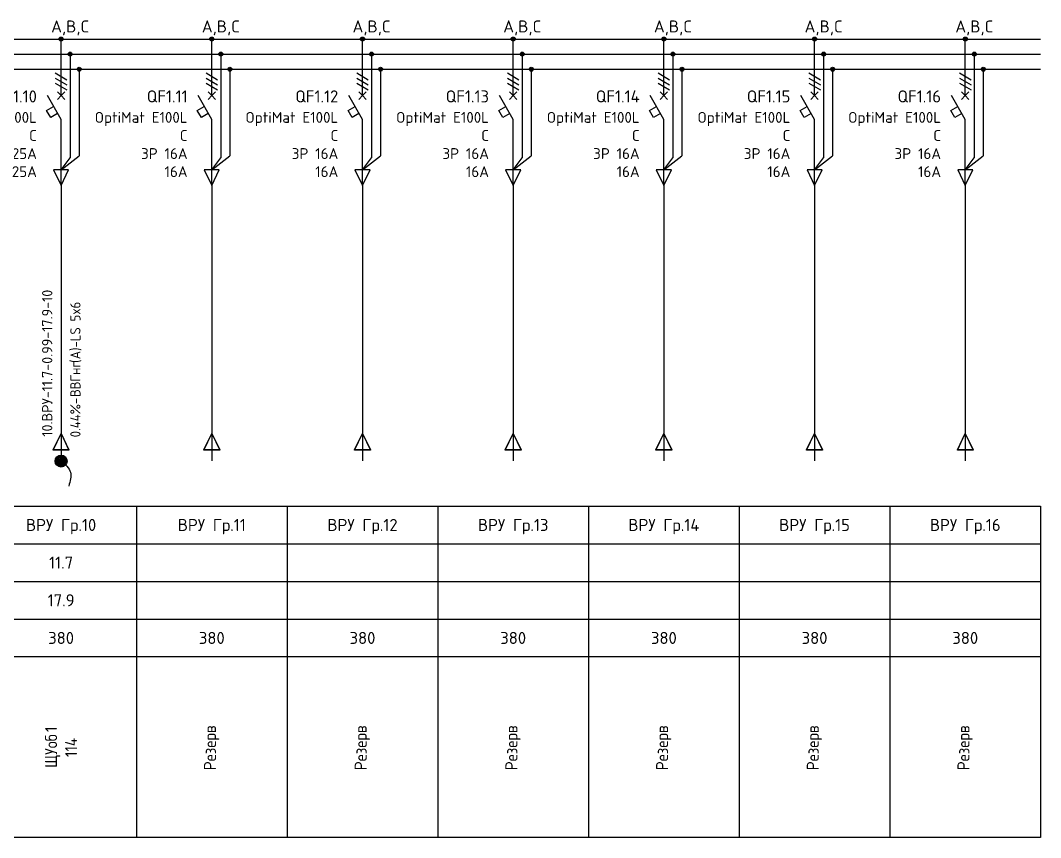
# Model space of a CAD drawing. Header units: millimetres. Extents: x -4379 to 694, y -18291 to 2656.
# Drawn here: x 280.7 to 450, y 0 to 135.6 of the extents above; entities that cross this region are included whole.
import ezdxf
from ezdxf.enums import TextEntityAlignment as Align

# ---------------------------------------------------------------- set-up
doc = ezdxf.new("R2010")
doc.units = ezdxf.units.MM
for name, color, linetype in [('Автомат защитный', 7, 'Continuous'), ('Принципиальная схема КТП -для ОДНОЛИНЕЙКИ', 7, 'Continuous'), ('ПРОВОДНИКИ', 7, 'Continuous'), ('Секция ППУ', 7, 'Continuous')]:
    doc.layers.add(name, color=color, linetype=linetype)
doc.layers.add('ЭС АВ', color=7, linetype='Continuous', lineweight=18)
doc.layers.add('ЭС рамка', color=7, linetype='Continuous', lineweight=18)
doc.styles.add('SLD_Style', font='isocpeur.ttf', dxfattribs={"width": 0.9})

# ---------------------------------------------------------------- blocks, each defined once
blk = doc.blocks.new('*U58')
h = blk.add_hatch(color=256)
h.dxf.hatch_style = 1
edge = h.paths.add_edge_path()
edge.add_ellipse((12.5, 132.5), major_axis=(0, 0.333), ratio=1, start_angle=0, end_angle=360)
h = blk.add_hatch(color=256)
h.dxf.hatch_style = 1
edge = h.paths.add_edge_path()
edge.add_ellipse((14, 130), major_axis=(0, 0.333), ratio=1, start_angle=0, end_angle=360)
h = blk.add_hatch(color=256)
h.dxf.hatch_style = 1
edge = h.paths.add_edge_path()
edge.add_ellipse((15.5, 127.5), major_axis=(0, 0.333), ratio=1, start_angle=0, end_angle=360)
at = {"lineweight": 30}
for p, q in [((14, 129.67), (14, 123.11)), ((15.5, 127.17), (15.5, 113.13)), ((14, 123.11), (14, 112.8)), ((0, 55), (25, 55)), ((0, 55), (0, 0)), ((25, 55), (25, 0)), ((0, 48.75), (25, 48.75)), ((0, 42.5), (25, 42.5)), ((0, 36.25), (25, 36.25))]:
    blk.add_line(p, q, dxfattribs=at)
at = {"layer": 'Автомат защитный', "lineweight": 30}
for p, q in [((12.5, 123.11), (12.5, 132.17)), ((11.54, 126.87), (13.46, 125.76)), ((11.54, 126.04), (13.46, 124.93)), ((11.54, 125.2), (13.46, 124.09)), ((12.5, 119.17), (10.22, 123.11)), ((10.1, 120.66), (11.26, 121.32)), ((10.77, 119.5), (10.1, 120.66)), ((11.92, 120.17), (10.77, 119.5)), ((12.5, 108.54), (12.5, 119.17))]:
    blk.add_line(p, q, dxfattribs=at)
blk.add_ellipse((12.5, 132.5), major_axis=(0, 0.333), ratio=1, start_param=-1.570796, end_param=4.712389, dxfattribs=at)
at = {"layer": 'Принципиальная схема КТП -для ОДНОЛИНЕЙКИ', "lineweight": 30}
for p, q in [((12.5, 108.54), (12.5, 99.73)), ((11.19, 64.32), (12.5, 67.06)), ((12.5, 67.06), (13.81, 64.32)), ((13.81, 64.32), (11.19, 64.32)), ((12.5, 64.32), (12.5, 62.5))]:
    blk.add_line(p, q, dxfattribs=at)
at = {"layer": 'ПРОВОДНИКИ', "lineweight": 30}
for p, q in [((12.5, 110.81), (15.5, 113.13)), ((12.5, 110.81), (14, 112.8)), ((13.75, 110.81), (11.25, 110.81)), ((11.25, 110.81), (12.5, 108.2)), ((12.5, 108.2), (13.75, 110.81)), ((11.19, 64.31), (12.5, 67.06)), ((12.5, 67.06), (13.81, 64.31)), ((13.81, 64.31), (11.19, 64.31))]:
    blk.add_line(p, q, dxfattribs=at)
at = {"layer": 'ПРОВОДНИКИ', "lineweight": 30, "ltscale": 100}
blk.add_line((12.5, 99.73), (12.5, 64.32), dxfattribs=at)
at = {"layer": 'ПРОВОДНИКИ', "color": 7, "linetype": 'Continuous', "lineweight": 30}
for centre in [(14, 130), (15.5, 127.5), (15.5, 127.5)]:
    blk.add_ellipse(centre, major_axis=(0, 0.333), ratio=1, start_param=-1.570796, end_param=4.712389, dxfattribs=at)
at = {"layer": 'ЭС АВ', "color": 7, "lineweight": 30}
for q in [(11.88, 123.74), (13.12, 123.74), (11.88, 122.49), (13.12, 122.49)]:
    blk.add_line((12.5, 123.11), q, dxfattribs=at)
at = {"layer": 'ЭС рамка', "color": 7, "linetype": 'Continuous', "lineweight": 30}
for p, q in [((0, 132.5), (12.17, 132.5)), ((12.83, 132.5), (25, 132.5))]:
    blk.add_line(p, q, dxfattribs=at)
at = {"layer": 'ЭС рамка', "color": 5, "linetype": 'Continuous', "lineweight": 30}
for p, q in [((0, 130), (13.67, 130)), ((14.33, 130), (25, 130))]:
    blk.add_line(p, q, dxfattribs=at)
at = {"layer": 'ЭС рамка', "color": 94, "linetype": 'Continuous', "lineweight": 30}
for p, q in [((0, 127.5), (15.17, 127.5)), ((15.83, 127.5), (25, 127.5))]:
    blk.add_line(p, q, dxfattribs=at)
at = {"layer": 'ЭС рамка', "lineweight": 30}
for p, q in [((25, 30), (0, 30)), ((25, 0), (0, 0))]:
    blk.add_line(p, q, dxfattribs=at)
at = {"style": 'SLD_Style'}
for tag, p in [('LABEL', (12.5, 51.88)), ('INSTALLEDPOWER', (12.5, 45.63)), ('CURRENT', (12.5, 39.37)), ('VOLTAGE', (12.5, 33.13))]:
    blk.add_attdef(tag, text='', height=2, dxfattribs=at).set_placement(p, align=Align.MIDDLE_CENTER)
blk.add_attdef('TEXT', text='', height=2, rotation=90, dxfattribs=at).set_placement((12.5, 15), align=Align.MIDDLE_CENTER)
at = {"layer": 'Автомат защитный', "style": 'SLD_Style'}
blk.add_attdef('PHASE', text='', height=2, dxfattribs=at).set_placement((14, 134.59), align=Align.MIDDLE_CENTER)
for tag, height, p in [('NUMBER', 2, (8.49, 122.99)), ('SWITCHTYPE', 1.8, (8.49, 119.5)), ('SWITCHRELEASE', 1.8, (8.49, 116.5)), ('SWITCHNOMINALCURRENT', 1.8, (8.49, 113.5)), ('SWITCHRELEASECURRENT', 1.8, (8.49, 110.5)), ('RCDTYPE', 1.8, (8.49, 107.5)), ('RCDSETPOINT', 1.8, (8.49, 104.5))]:
    blk.add_attdef(tag, text='', height=height, dxfattribs=at).set_placement(p, align=Align.MIDDLE_RIGHT)
blk.add_attdef('LINE_A', text='', height=1.7, rotation=90, dxfattribs=at).set_placement((10.19, 65.45), align=Align.MIDDLE_LEFT)
blk.add_attdef('LINE_B', text='', height=1.7, rotation=90, dxfattribs=at).set_placement((13.85, 65.45), align=Align.TOP_LEFT)
blk = doc.blocks.new('*U21')
at = {"linetype": 'ByBlock', "lineweight": 30}
h = blk.add_hatch(color=256, dxfattribs=at)
h.paths.add_polyline_path([(-0.4, 0.9, -0.414214), (0.92, 0.37), (0, -0.02)])
h.paths.add_polyline_path([(0.92, 0.37, -0.101228), (1, -0.02, -0.30039), (0.39, -0.94), (0, -0.02)])
h.paths.add_polyline_path([(-0.4, 0.9), (0.39, -0.94, -0.538), (-1, -0.02, -0.30039)])
blk.add_circle((0, -0.02), 1, dxfattribs=at)
blk.add_spline([(0, 0), (1.55, -1.88), (1.27, -4.16)], degree=3, dxfattribs=at)

msp = doc.modelspace()

# ---------------------------------------------------------------- block references
at = {"layer": 'Секция ППУ', "lineweight": 0}
ref = msp.add_blockref('*U58', (275, 0), dxfattribs=at)
ref.add_attrib('LABEL', 'ВРУ Гр.10', dxfattribs={"layer": '0', "height": 2, "style": 'SLD_Style'}).set_placement((287.5, 51.875), align=Align.MIDDLE_CENTER)
ref.add_attrib('INSTALLEDPOWER', '11.7', dxfattribs={"layer": '0', "height": 2, "style": 'SLD_Style'}).set_placement((287.5, 45.625), align=Align.MIDDLE_CENTER)
ref.add_attrib('CURRENT', '17.9', dxfattribs={"layer": '0', "height": 2, "style": 'SLD_Style'}).set_placement((287.5, 39.375), align=Align.MIDDLE_CENTER)
ref.add_attrib('VOLTAGE', '380', dxfattribs={"layer": '0', "height": 2, "style": 'SLD_Style'}).set_placement((287.5, 33.125), align=Align.MIDDLE_CENTER)
ref.add_attrib('LINE_A', ' 10.ВРУ-11.7-0.99-17.9-10', dxfattribs={"layer": 'Автомат защитный', "height": 1.7, "rotation": 90, "style": 'SLD_Style'}).set_placement((285.194, 65.451), align=Align.MIDDLE_LEFT)
ref.add_attrib('LINE_B_001', ' 0.44%%%-', (290.72, 65.451), dxfattribs={"layer": 'Автомат защитный', "height": 1.7, "rotation": 90, "style": 'SLD_Style', "width": 0.9})
ref.add_attrib('PHASE', 'A,B,C', dxfattribs={"layer": 'Автомат защитный', "height": 2, "style": 'SLD_Style'}).set_placement((289, 134.591), align=Align.MIDDLE_CENTER)
ref.add_attrib('NUMBER', 'QF1.10', dxfattribs={"layer": 'Автомат защитный', "height": 2, "style": 'SLD_Style'}).set_placement((283.489, 122.987), align=Align.MIDDLE_RIGHT)
ref.add_attrib('SWITCHTYPE', 'OptiMat E100L', dxfattribs={"layer": 'Автомат защитный', "height": 1.8, "style": 'SLD_Style'}).set_placement((283.489, 119.5), align=Align.MIDDLE_RIGHT)
ref.add_attrib('SWITCHRELEASE', 'C', dxfattribs={"layer": 'Автомат защитный', "height": 1.8, "style": 'SLD_Style'}).set_placement((283.489, 116.5), align=Align.MIDDLE_RIGHT)
ref.add_attrib('SWITCHNOMINALCURRENT', '3Р 25А', dxfattribs={"layer": 'Автомат защитный', "height": 1.8, "style": 'SLD_Style'}).set_placement((283.489, 113.5), align=Align.MIDDLE_RIGHT)
ref.add_attrib('SWITCHRELEASECURRENT', '25А', dxfattribs={"layer": 'Автомат защитный', "height": 1.8, "style": 'SLD_Style'}).set_placement((283.489, 110.5), align=Align.MIDDLE_RIGHT)
ref.add_attrib('TEXT_001', 'ЩУоб', (286.833, 11.58), dxfattribs={"layer": '0', "height": 2, "rotation": 90, "style": 'SLD_Style', "width": 0.9})
ref.add_attrib('LINE_B_002', 'ВВГнг', (290.72, 73.101), dxfattribs={"layer": 'Автомат защитный', "height": 1.7, "rotation": 90, "style": 'SLD_Style', "width": 0.9})
ref.add_attrib('LINE_B_003', '(', (290.72, 78.762), dxfattribs={"layer": 'Автомат защитный', "height": 1.7, "rotation": 90, "style": 'SLD_Style', "width": 0.9})
ref.add_attrib('LINE_B_004', 'А', (290.72, 79.374), dxfattribs={"layer": 'Автомат защитный', "height": 1.7, "rotation": 90, "style": 'SLD_Style', "width": 0.9})
ref.add_attrib('LINE_B_005', ')-LS 5x6', (290.72, 80.751), dxfattribs={"layer": 'Автомат защитный', "height": 1.7, "rotation": 90, "style": 'SLD_Style', "width": 0.9})
ref.add_attrib('TEXT_002', '1', (286.833, 17.52), dxfattribs={"layer": '0', "height": 2, "rotation": 90, "style": 'SLD_Style', "width": 0.9})
ref.add_attrib('TEXT_003', '114', (290.167, 13.38), dxfattribs={"layer": '0', "height": 2, "rotation": 90, "style": 'SLD_Style', "width": 0.9})
ref = msp.add_blockref('*U58', (300, 0), dxfattribs=at)
ref.add_attrib('LABEL', 'ВРУ Гр.11', dxfattribs={"layer": '0', "height": 2, "style": 'SLD_Style'}).set_placement((312.5, 51.875), align=Align.MIDDLE_CENTER)
ref.add_attrib('VOLTAGE', '380', dxfattribs={"layer": '0', "height": 2, "style": 'SLD_Style'}).set_placement((312.5, 33.125), align=Align.MIDDLE_CENTER)
ref.add_attrib('PHASE', 'A,B,C', dxfattribs={"layer": 'Автомат защитный', "height": 2, "style": 'SLD_Style'}).set_placement((314, 134.591), align=Align.MIDDLE_CENTER)
ref.add_attrib('NUMBER', 'QF1.11', dxfattribs={"layer": 'Автомат защитный', "height": 2, "style": 'SLD_Style'}).set_placement((308.489, 122.987), align=Align.MIDDLE_RIGHT)
ref.add_attrib('SWITCHTYPE', 'OptiMat E100L', dxfattribs={"layer": 'Автомат защитный', "height": 1.8, "style": 'SLD_Style'}).set_placement((308.489, 119.5), align=Align.MIDDLE_RIGHT)
ref.add_attrib('SWITCHRELEASE', 'C', dxfattribs={"layer": 'Автомат защитный', "height": 1.8, "style": 'SLD_Style'}).set_placement((308.489, 116.5), align=Align.MIDDLE_RIGHT)
ref.add_attrib('SWITCHNOMINALCURRENT', '3Р 16А', dxfattribs={"layer": 'Автомат защитный', "height": 1.8, "style": 'SLD_Style'}).set_placement((308.489, 113.5), align=Align.MIDDLE_RIGHT)
ref.add_attrib('SWITCHRELEASECURRENT', '16А', dxfattribs={"layer": 'Автомат защитный', "height": 1.8, "style": 'SLD_Style'}).set_placement((308.489, 110.5), align=Align.MIDDLE_RIGHT)
ref.add_attrib('TEXT_001', 'Резерв', (313.2, 11.175), dxfattribs={"layer": '0', "height": 2, "rotation": 90, "style": 'SLD_Style', "width": 0.9})
ref = msp.add_blockref('*U58', (325, 0), dxfattribs=at)
ref.add_attrib('LABEL', 'ВРУ Гр.12', dxfattribs={"layer": '0', "height": 2, "style": 'SLD_Style'}).set_placement((337.5, 51.875), align=Align.MIDDLE_CENTER)
ref.add_attrib('VOLTAGE', '380', dxfattribs={"layer": '0', "height": 2, "style": 'SLD_Style'}).set_placement((337.5, 33.125), align=Align.MIDDLE_CENTER)
ref.add_attrib('PHASE', 'A,B,C', dxfattribs={"layer": 'Автомат защитный', "height": 2, "style": 'SLD_Style'}).set_placement((339, 134.591), align=Align.MIDDLE_CENTER)
ref.add_attrib('NUMBER', 'QF1.12', dxfattribs={"layer": 'Автомат защитный', "height": 2, "style": 'SLD_Style'}).set_placement((333.489, 122.987), align=Align.MIDDLE_RIGHT)
ref.add_attrib('SWITCHTYPE', 'OptiMat E100L', dxfattribs={"layer": 'Автомат защитный', "height": 1.8, "style": 'SLD_Style'}).set_placement((333.489, 119.5), align=Align.MIDDLE_RIGHT)
ref.add_attrib('SWITCHRELEASE', 'C', dxfattribs={"layer": 'Автомат защитный', "height": 1.8, "style": 'SLD_Style'}).set_placement((333.489, 116.5), align=Align.MIDDLE_RIGHT)
ref.add_attrib('SWITCHNOMINALCURRENT', '3Р 16А', dxfattribs={"layer": 'Автомат защитный', "height": 1.8, "style": 'SLD_Style'}).set_placement((333.489, 113.5), align=Align.MIDDLE_RIGHT)
ref.add_attrib('SWITCHRELEASECURRENT', '16А', dxfattribs={"layer": 'Автомат защитный', "height": 1.8, "style": 'SLD_Style'}).set_placement((333.489, 110.5), align=Align.MIDDLE_RIGHT)
ref.add_attrib('TEXT_001', 'Резерв', (338.2, 11.175), dxfattribs={"layer": '0', "height": 2, "rotation": 90, "style": 'SLD_Style', "width": 0.9})
ref = msp.add_blockref('*U58', (350, 0), dxfattribs=at)
ref.add_attrib('LABEL', 'ВРУ Гр.13', dxfattribs={"layer": '0', "height": 2, "style": 'SLD_Style'}).set_placement((362.5, 51.875), align=Align.MIDDLE_CENTER)
ref.add_attrib('VOLTAGE', '380', dxfattribs={"layer": '0', "height": 2, "style": 'SLD_Style'}).set_placement((362.5, 33.125), align=Align.MIDDLE_CENTER)
ref.add_attrib('PHASE', 'A,B,C', dxfattribs={"layer": 'Автомат защитный', "height": 2, "style": 'SLD_Style'}).set_placement((364, 134.591), align=Align.MIDDLE_CENTER)
ref.add_attrib('NUMBER', 'QF1.13', dxfattribs={"layer": 'Автомат защитный', "height": 2, "style": 'SLD_Style'}).set_placement((358.489, 122.987), align=Align.MIDDLE_RIGHT)
ref.add_attrib('SWITCHTYPE', 'OptiMat E100L', dxfattribs={"layer": 'Автомат защитный', "height": 1.8, "style": 'SLD_Style'}).set_placement((358.489, 119.5), align=Align.MIDDLE_RIGHT)
ref.add_attrib('SWITCHRELEASE', 'C', dxfattribs={"layer": 'Автомат защитный', "height": 1.8, "style": 'SLD_Style'}).set_placement((358.489, 116.5), align=Align.MIDDLE_RIGHT)
ref.add_attrib('SWITCHNOMINALCURRENT', '3Р 16А', dxfattribs={"layer": 'Автомат защитный', "height": 1.8, "style": 'SLD_Style'}).set_placement((358.489, 113.5), align=Align.MIDDLE_RIGHT)
ref.add_attrib('SWITCHRELEASECURRENT', '16А', dxfattribs={"layer": 'Автомат защитный', "height": 1.8, "style": 'SLD_Style'}).set_placement((358.489, 110.5), align=Align.MIDDLE_RIGHT)
ref.add_attrib('TEXT_001', 'Резерв', (363.2, 11.175), dxfattribs={"layer": '0', "height": 2, "rotation": 90, "style": 'SLD_Style', "width": 0.9})
ref = msp.add_blockref('*U58', (375, 0), dxfattribs=at)
ref.add_attrib('LABEL', 'ВРУ Гр.14', dxfattribs={"layer": '0', "height": 2, "style": 'SLD_Style'}).set_placement((387.5, 51.875), align=Align.MIDDLE_CENTER)
ref.add_attrib('VOLTAGE', '380', dxfattribs={"layer": '0', "height": 2, "style": 'SLD_Style'}).set_placement((387.5, 33.125), align=Align.MIDDLE_CENTER)
ref.add_attrib('PHASE', 'A,B,C', dxfattribs={"layer": 'Автомат защитный', "height": 2, "style": 'SLD_Style'}).set_placement((389, 134.591), align=Align.MIDDLE_CENTER)
ref.add_attrib('NUMBER', 'QF1.14', dxfattribs={"layer": 'Автомат защитный', "height": 2, "style": 'SLD_Style'}).set_placement((383.489, 122.987), align=Align.MIDDLE_RIGHT)
ref.add_attrib('SWITCHTYPE', 'OptiMat E100L', dxfattribs={"layer": 'Автомат защитный', "height": 1.8, "style": 'SLD_Style'}).set_placement((383.489, 119.5), align=Align.MIDDLE_RIGHT)
ref.add_attrib('SWITCHRELEASE', 'C', dxfattribs={"layer": 'Автомат защитный', "height": 1.8, "style": 'SLD_Style'}).set_placement((383.489, 116.5), align=Align.MIDDLE_RIGHT)
ref.add_attrib('SWITCHNOMINALCURRENT', '3Р 16А', dxfattribs={"layer": 'Автомат защитный', "height": 1.8, "style": 'SLD_Style'}).set_placement((383.489, 113.5), align=Align.MIDDLE_RIGHT)
ref.add_attrib('SWITCHRELEASECURRENT', '16А', dxfattribs={"layer": 'Автомат защитный', "height": 1.8, "style": 'SLD_Style'}).set_placement((383.489, 110.5), align=Align.MIDDLE_RIGHT)
ref.add_attrib('TEXT_001', 'Резерв', (388.2, 11.175), dxfattribs={"layer": '0', "height": 2, "rotation": 90, "style": 'SLD_Style', "width": 0.9})
ref = msp.add_blockref('*U58', (400, 0), dxfattribs=at)
ref.add_attrib('LABEL', 'ВРУ Гр.15', dxfattribs={"layer": '0', "height": 2, "style": 'SLD_Style'}).set_placement((412.5, 51.875), align=Align.MIDDLE_CENTER)
ref.add_attrib('VOLTAGE', '380', dxfattribs={"layer": '0', "height": 2, "style": 'SLD_Style'}).set_placement((412.5, 33.125), align=Align.MIDDLE_CENTER)
ref.add_attrib('PHASE', 'A,B,C', dxfattribs={"layer": 'Автомат защитный', "height": 2, "style": 'SLD_Style'}).set_placement((414, 134.591), align=Align.MIDDLE_CENTER)
ref.add_attrib('NUMBER', 'QF1.15', dxfattribs={"layer": 'Автомат защитный', "height": 2, "style": 'SLD_Style'}).set_placement((408.489, 122.987), align=Align.MIDDLE_RIGHT)
ref.add_attrib('SWITCHTYPE', 'OptiMat E100L', dxfattribs={"layer": 'Автомат защитный', "height": 1.8, "style": 'SLD_Style'}).set_placement((408.489, 119.5), align=Align.MIDDLE_RIGHT)
ref.add_attrib('SWITCHRELEASE', 'C', dxfattribs={"layer": 'Автомат защитный', "height": 1.8, "style": 'SLD_Style'}).set_placement((408.489, 116.5), align=Align.MIDDLE_RIGHT)
ref.add_attrib('SWITCHNOMINALCURRENT', '3Р 16А', dxfattribs={"layer": 'Автомат защитный', "height": 1.8, "style": 'SLD_Style'}).set_placement((408.489, 113.5), align=Align.MIDDLE_RIGHT)
ref.add_attrib('SWITCHRELEASECURRENT', '16А', dxfattribs={"layer": 'Автомат защитный', "height": 1.8, "style": 'SLD_Style'}).set_placement((408.489, 110.5), align=Align.MIDDLE_RIGHT)
ref.add_attrib('TEXT_001', 'Резерв', (413.2, 11.175), dxfattribs={"layer": '0', "height": 2, "rotation": 90, "style": 'SLD_Style', "width": 0.9})
ref = msp.add_blockref('*U58', (425, 0), dxfattribs=at)
ref.add_attrib('LABEL', 'ВРУ Гр.16', dxfattribs={"layer": '0', "height": 2, "style": 'SLD_Style'}).set_placement((437.5, 51.875), align=Align.MIDDLE_CENTER)
ref.add_attrib('VOLTAGE', '380', dxfattribs={"layer": '0', "height": 2, "style": 'SLD_Style'}).set_placement((437.5, 33.125), align=Align.MIDDLE_CENTER)
ref.add_attrib('PHASE', 'A,B,C', dxfattribs={"layer": 'Автомат защитный', "height": 2, "style": 'SLD_Style'}).set_placement((439, 134.591), align=Align.MIDDLE_CENTER)
ref.add_attrib('NUMBER', 'QF1.16', dxfattribs={"layer": 'Автомат защитный', "height": 2, "style": 'SLD_Style'}).set_placement((433.489, 122.987), align=Align.MIDDLE_RIGHT)
ref.add_attrib('SWITCHTYPE', 'OptiMat E100L', dxfattribs={"layer": 'Автомат защитный', "height": 1.8, "style": 'SLD_Style'}).set_placement((433.489, 119.5), align=Align.MIDDLE_RIGHT)
ref.add_attrib('SWITCHRELEASE', 'C', dxfattribs={"layer": 'Автомат защитный', "height": 1.8, "style": 'SLD_Style'}).set_placement((433.489, 116.5), align=Align.MIDDLE_RIGHT)
ref.add_attrib('SWITCHNOMINALCURRENT', '3Р 16А', dxfattribs={"layer": 'Автомат защитный', "height": 1.8, "style": 'SLD_Style'}).set_placement((433.489, 113.5), align=Align.MIDDLE_RIGHT)
ref.add_attrib('SWITCHRELEASECURRENT', '16А', dxfattribs={"layer": 'Автомат защитный', "height": 1.8, "style": 'SLD_Style'}).set_placement((433.489, 110.5), align=Align.MIDDLE_RIGHT)
ref.add_attrib('TEXT_001', 'Резерв', (438.2, 11.175), dxfattribs={"layer": '0', "height": 2, "rotation": 90, "style": 'SLD_Style', "width": 0.9})
msp.add_blockref('*U21', (287.5, 62.5), dxfattribs=at)

doc.saveas('drawing.dxf')
